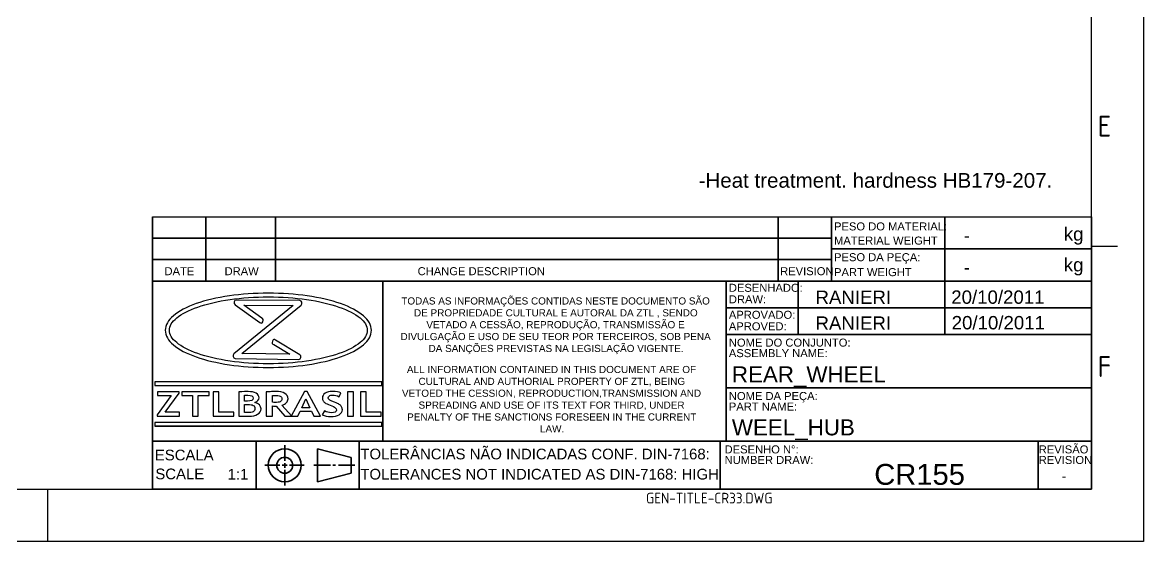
# Model space of a CAD drawing. Header units: millimetres. Extents: x 2429 to 2877, y 1091 to 1407.
# Drawn here: x 2647.7 to 2876.6, y 1091 to 1196.9 of the extents above; entities that cross this region are included whole.
import ezdxf
from ezdxf.enums import TextEntityAlignment as Align

# ---------------------------------------------------------------- set-up
doc = ezdxf.new("R2010")
doc.units = ezdxf.units.MM
doc.linetypes.add('ACAD_ISO02W100', pattern=[15, 12, -3])
doc.linetypes.add('ACAD_ISO05W100', pattern=[33, 24, -3, 0, -3, 0, -3])
doc.layers.add('AM_8', color=40, linetype='ACAD_ISO02W100', lineweight=35)
doc.layers.add('AM_BOR', color=2, linetype='ACAD_ISO05W100', lineweight=35)
doc.layers.add('Camada 1', color=7, linetype='Continuous')
doc.styles.add('ACISOTS', font='isocp.shx', dxfattribs={"height": 1})
doc.styles.get("Standard").update_dxf_attribs({"font": 'arial.ttf'})

# ---------------------------------------------------------------- blocks, each defined once
blk = doc.blocks.new('A3 ZTL')
for p, q in [((401.17, 9.78), (401.17, 280.82)), ((19.57, 9.78), (401.17, 9.78))]:
    blk.add_line(p, q)
at = {"layer": 'AM_BOR', "color": 135, "linetype": 'Continuous', "lineweight": 25}
for p, q in [((410.96, 290.61), (410.96, 0)), ((410.96, 0), (0, 0))]:
    blk.add_line(p, q, dxfattribs=at)
at = {"layer": 'AM_BOR', "color": 135, "lineweight": 25}
for p, q in [((406.07, 55.28), (401.17, 55.28)), ((205.48, 9.78), (205.48, 0))]:
    blk.add_line(p, q, dxfattribs=at)
at = {"layer": 'AM_BOR', "color": 135, "lineweight": 25, "style": 'ACISOTS'}
for s, p in [('E', (403.62, 77.79)), ('F', (403.62, 32.78))]:
    blk.add_text(s, height=3.91, dxfattribs=at).set_placement(p, align=Align.MIDDLE)

msp = doc.modelspace()

# ---------------------------------------------------------------- linework, layer by layer
at = {"linetype": 'Continuous'}
msp.add_line((2674.261, 1157.192), (2865.925, 1157.192), dxfattribs=at)
at = {"layer": 'AM_8', "color": 0, "linetype": 'Continuous'}
for p, q in [((2674.261, 1157.192), (2674.261, 1101.653)), ((2685.151, 1157.192), (2685.151, 1144.124)), ((2699.308, 1157.192), (2699.308, 1144.124)), ((2801.944, 1157.192), (2801.944, 1144.124)), ((2812.834, 1144.124), (2812.834, 1157.192)), ((2835.978, 1157.192), (2835.978, 1150.658)), ((2865.925, 1101.653), (2865.925, 1157.192)), ((2812.834, 1152.836), (2674.261, 1152.836)), ((2812.834, 1150.658), (2865.925, 1150.658)), ((2835.978, 1150.658), (2835.978, 1144.124)), ((2674.261, 1148.48), (2812.834, 1148.48)), ((2674.261, 1144.124), (2789.695, 1144.124)), ((2721.248, 1144.124), (2721.248, 1111.454)), ((2789.695, 1144.124), (2865.925, 1144.124)), ((2791.358, 1144.124), (2791.358, 1123.433)), ((2806.03, 1144.124), (2806.03, 1133.234)), ((2835.978, 1144.124), (2835.978, 1133.234)), ((2791.358, 1138.679), (2865.925, 1138.679)), ((2791.358, 1133.234), (2865.925, 1133.234)), ((2791.358, 1123.433), (2791.358, 1111.454)), ((2791.358, 1122.344), (2865.925, 1122.344)), ((2674.738, 1114.515), (2710.413, 1114.515)), ((2789.695, 1111.454), (2674.261, 1111.454)), ((2722.571, 1111.454), (2674.261, 1111.454)), ((2695.425, 1111.454), (2695.425, 1101.653)), ((2701.228, 1110.668), (2701.228, 1107.436)), ((2716.396, 1111.454), (2716.396, 1101.653)), ((2789.695, 1111.454), (2855.035, 1111.454)), ((2790.149, 1101.653), (2790.149, 1111.454)), ((2865.925, 1111.454), (2855.035, 1111.454)), ((2855.035, 1111.454), (2855.035, 1101.653)), ((2714.766, 1108.169), (2707.915, 1109.906)), ((2707.915, 1109.906), (2707.915, 1103.201)), ((2714.766, 1108.169), (2714.766, 1104.938)), ((2697.133, 1106.553), (2700.207, 1106.553)), ((2700.674, 1106.553), (2701.756, 1106.553)), ((2701.228, 1106.987), (2701.228, 1106.022)), ((2702.172, 1106.553), (2705.227, 1106.553)), ((2707.168, 1106.553), (2710.537, 1106.553)), ((2711.056, 1106.553), (2711.598, 1106.553)), ((2712.225, 1106.553), (2715.561, 1106.553)), ((2701.228, 1105.589), (2701.228, 1102.439)), ((2714.766, 1104.938), (2707.915, 1103.201)), ((2674.261, 1101.653), (2865.925, 1101.653))]:
    msp.add_line(p, q, dxfattribs=at)
for radius in [3.352, 1.616]:
    msp.add_circle((2701.228, 1106.553), radius, dxfattribs=at)
at = {"layer": 'Camada 1'}
for points, knots in [([(2697.884, 1141.648), (2700.693, 1141.648), (2703.378, 1141.451), (2705.831, 1141.095), (2705.831, 1141.095), (2708.38, 1140.725), (2710.679, 1140.182), (2712.607, 1139.509), (2712.607, 1139.509), (2714.587, 1138.819), (2716.184, 1137.985), (2717.276, 1137.052), (2717.276, 1137.052), (2718.339, 1136.143), (2718.926, 1135.138), (2718.926, 1134.076), (2718.926, 1134.076), (2718.926, 1133.014), (2718.339, 1132.009), (2717.276, 1131.1), (2717.276, 1131.1), (2716.184, 1130.167), (2714.587, 1129.333), (2712.607, 1128.642), (2712.607, 1128.642), (2710.679, 1127.969), (2708.38, 1127.426), (2705.831, 1127.056), (2705.831, 1127.056), (2703.378, 1126.7), (2700.693, 1126.503), (2697.884, 1126.503), (2697.884, 1126.503), (2695.074, 1126.503), (2692.389, 1126.7), (2689.936, 1127.056), (2689.936, 1127.056), (2687.387, 1127.426), (2685.088, 1127.969), (2683.16, 1128.642), (2683.16, 1128.642), (2681.181, 1129.333), (2679.583, 1130.167), (2678.491, 1131.1), (2678.491, 1131.1), (2677.428, 1132.009), (2676.841, 1133.014), (2676.841, 1134.076), (2676.841, 1134.076), (2676.841, 1135.138), (2677.428, 1136.143), (2678.491, 1137.052), (2678.491, 1137.052), (2679.583, 1137.985), (2681.181, 1138.819), (2683.16, 1139.509), (2683.16, 1139.509), (2685.088, 1140.182), (2687.387, 1140.725), (2689.937, 1141.095), (2689.937, 1141.095), (2692.389, 1141.451), (2695.074, 1141.648), (2697.884, 1141.648)], [0, 0, 0, 0, 0.0588235, 0.0588235, 0.0588235, 0.0588235, 0.1176471, 0.1176471, 0.1176471, 0.1176471, 0.1764706, 0.1764706, 0.1764706, 0.1764706, 0.2352941, 0.2352941, 0.2352941, 0.2352941, 0.2941176, 0.2941176, 0.2941176, 0.2941176, 0.3529412, 0.3529412, 0.3529412, 0.3529412, 0.4117647, 0.4117647, 0.4117647, 0.4117647, 0.4705882, 0.4705882, 0.4705882, 0.4705882, 0.5294118, 0.5294118, 0.5294118, 0.5294118, 0.5882353, 0.5882353, 0.5882353, 0.5882353, 0.6470588, 0.6470588, 0.6470588, 0.6470588, 0.7058824, 0.7058824, 0.7058824, 0.7058824, 0.7647059, 0.7647059, 0.7647059, 0.7647059, 0.8235294, 0.8235294, 0.8235294, 0.8235294, 0.8823529, 0.8823529, 0.8823529, 0.8823529, 1, 1, 1, 1]), ([(2697.884, 1140.901), (2695.123, 1140.901), (2692.49, 1140.709), (2690.088, 1140.361), (2690.088, 1140.361), (2687.592, 1140), (2685.346, 1139.471), (2683.467, 1138.815), (2683.467, 1138.815), (2681.639, 1138.177), (2680.165, 1137.423), (2679.162, 1136.595), (2679.162, 1136.595), (2678.209, 1135.809), (2677.683, 1134.957), (2677.683, 1134.076), (2677.683, 1134.076), (2677.683, 1133.195), (2678.209, 1132.343), (2679.162, 1131.557), (2679.162, 1131.557), (2680.165, 1130.729), (2681.639, 1129.975), (2683.467, 1129.337), (2683.467, 1129.337), (2685.346, 1128.681), (2687.592, 1128.152), (2690.088, 1127.79), (2690.088, 1127.79), (2692.49, 1127.443), (2695.123, 1127.25), (2697.884, 1127.25), (2697.884, 1127.25), (2700.644, 1127.25), (2703.278, 1127.443), (2705.679, 1127.79), (2705.679, 1127.79), (2708.175, 1128.152), (2710.421, 1128.681), (2712.3, 1129.337), (2712.3, 1129.337), (2714.129, 1129.975), (2715.602, 1130.729), (2716.606, 1131.557), (2716.606, 1131.557), (2717.558, 1132.343), (2718.084, 1133.195), (2718.084, 1134.076), (2718.084, 1134.076), (2718.084, 1134.957), (2717.558, 1135.809), (2716.606, 1136.595), (2716.606, 1136.595), (2715.602, 1137.423), (2714.129, 1138.177), (2712.3, 1138.815), (2712.3, 1138.815), (2710.421, 1139.471), (2708.175, 1140), (2705.679, 1140.361), (2705.679, 1140.361), (2703.277, 1140.709), (2700.644, 1140.901), (2697.884, 1140.901)], [0, 0, 0, 0, 0.0588235, 0.0588235, 0.0588235, 0.0588235, 0.1176471, 0.1176471, 0.1176471, 0.1176471, 0.1764706, 0.1764706, 0.1764706, 0.1764706, 0.2352941, 0.2352941, 0.2352941, 0.2352941, 0.2941176, 0.2941176, 0.2941176, 0.2941176, 0.3529412, 0.3529412, 0.3529412, 0.3529412, 0.4117647, 0.4117647, 0.4117647, 0.4117647, 0.4705882, 0.4705882, 0.4705882, 0.4705882, 0.5294118, 0.5294118, 0.5294118, 0.5294118, 0.5882353, 0.5882353, 0.5882353, 0.5882353, 0.6470588, 0.6470588, 0.6470588, 0.6470588, 0.7058824, 0.7058824, 0.7058824, 0.7058824, 0.7647059, 0.7647059, 0.7647059, 0.7647059, 0.8235294, 0.8235294, 0.8235294, 0.8235294, 0.8823529, 0.8823529, 0.8823529, 0.8823529, 1, 1, 1, 1]), ([(2696.133, 1135.688), (2696.133, 1135.688), (2691.092, 1139.301), (2691.092, 1139.301), (2691.092, 1139.301), (2690.717, 1139.57), (2690.869, 1140.252), (2691.311, 1140.249), (2691.311, 1140.249), (2691.311, 1140.249), (2704.331, 1140.144), (2704.331, 1140.144), (2704.331, 1140.144), (2704.759, 1140.141), (2704.918, 1139.496), (2704.569, 1139.212), (2704.569, 1139.212), (2704.569, 1139.212), (2692.447, 1129.337), (2692.447, 1129.337), (2692.447, 1129.337), (2692.447, 1129.337), (2702.272, 1129.179), (2702.272, 1129.179), (2702.272, 1129.179), (2702.272, 1129.179), (2698.967, 1131.169), (2698.967, 1131.169), (2698.967, 1131.169), (2698.75, 1131.3), (2698.533, 1131.431), (2698.722, 1131.885), (2698.722, 1131.885), (2698.911, 1132.339), (2699.129, 1132.208), (2699.346, 1132.078), (2699.346, 1132.078), (2699.346, 1132.078), (2704.3, 1129.093), (2704.3, 1129.093), (2704.3, 1129.093), (2704.705, 1128.849), (2704.562, 1128.122), (2704.105, 1128.129), (2704.105, 1128.129), (2704.105, 1128.129), (2691.086, 1128.339), (2691.086, 1128.339), (2691.086, 1128.339), (2690.659, 1128.345), (2690.503, 1128.987), (2690.851, 1129.271), (2690.851, 1129.271), (2690.851, 1129.271), (2702.96, 1139.135), (2702.96, 1139.135), (2702.96, 1139.135), (2702.96, 1139.135), (2692.868, 1139.217), (2692.868, 1139.217), (2692.868, 1139.217), (2692.868, 1139.217), (2696.569, 1136.564), (2696.569, 1136.564), (2696.569, 1136.564), (2696.775, 1136.417), (2696.981, 1136.269), (2696.764, 1135.831), (2696.764, 1135.831), (2696.546, 1135.393), (2696.34, 1135.54), (2696.133, 1135.688)], [0, 0, 0, 0, 0.0526316, 0.0526316, 0.0526316, 0.0526316, 0.1052632, 0.1052632, 0.1052632, 0.1052632, 0.1578947, 0.1578947, 0.1578947, 0.1578947, 0.2105263, 0.2105263, 0.2105263, 0.2105263, 0.2631579, 0.2631579, 0.2631579, 0.2631579, 0.3157895, 0.3157895, 0.3157895, 0.3157895, 0.3684211, 0.3684211, 0.3684211, 0.3684211, 0.4210526, 0.4210526, 0.4210526, 0.4210526, 0.4736842, 0.4736842, 0.4736842, 0.4736842, 0.5263158, 0.5263158, 0.5263158, 0.5263158, 0.5789474, 0.5789474, 0.5789474, 0.5789474, 0.6315789, 0.6315789, 0.6315789, 0.6315789, 0.6842105, 0.6842105, 0.6842105, 0.6842105, 0.7368421, 0.7368421, 0.7368421, 0.7368421, 0.7894737, 0.7894737, 0.7894737, 0.7894737, 0.8421053, 0.8421053, 0.8421053, 0.8421053, 0.8947368, 0.8947368, 0.8947368, 0.8947368, 1, 1, 1, 1]), ([(2674.828, 1123.581), (2674.828, 1123.581), (2720.939, 1123.581), (2720.939, 1123.581), (2720.939, 1123.581), (2720.939, 1123.581), (2721.03, 1123.581), (2721.03, 1123.581), (2721.03, 1123.581), (2721.03, 1123.581), (2721.03, 1123.491), (2721.03, 1123.491), (2721.03, 1123.491), (2721.03, 1123.491), (2721.03, 1122.891), (2721.03, 1122.891), (2721.03, 1122.891), (2721.03, 1122.891), (2721.03, 1122.8), (2721.03, 1122.8), (2721.03, 1122.8), (2721.03, 1122.8), (2720.939, 1122.8), (2720.939, 1122.8), (2720.939, 1122.8), (2720.939, 1122.8), (2674.828, 1122.8), (2674.828, 1122.8), (2674.828, 1122.8), (2674.828, 1122.8), (2674.738, 1122.8), (2674.738, 1122.8), (2674.738, 1122.8), (2674.738, 1122.8), (2674.738, 1122.891), (2674.738, 1122.891), (2674.738, 1122.891), (2674.738, 1122.891), (2674.738, 1123.491), (2674.738, 1123.491), (2674.738, 1123.491), (2674.738, 1123.491), (2674.738, 1123.581), (2674.738, 1123.581), (2674.738, 1123.581), (2674.738, 1123.581), (2674.828, 1123.581), (2674.828, 1123.581)], [0, 0, 0, 0, 0.0769231, 0.0769231, 0.0769231, 0.0769231, 0.1538462, 0.1538462, 0.1538462, 0.1538462, 0.2307692, 0.2307692, 0.2307692, 0.2307692, 0.3076923, 0.3076923, 0.3076923, 0.3076923, 0.3846154, 0.3846154, 0.3846154, 0.3846154, 0.4615385, 0.4615385, 0.4615385, 0.4615385, 0.5384615, 0.5384615, 0.5384615, 0.5384615, 0.6153846, 0.6153846, 0.6153846, 0.6153846, 0.6923077, 0.6923077, 0.6923077, 0.6923077, 0.7692308, 0.7692308, 0.7692308, 0.7692308, 0.8461538, 0.8461538, 0.8461538, 0.8461538, 1, 1, 1, 1]), ([(2675.197, 1116.564), (2675.197, 1116.564), (2675.197, 1116.849), (2675.197, 1116.849), (2675.197, 1116.849), (2675.197, 1116.849), (2678.017, 1120.75), (2678.017, 1120.75), (2678.017, 1120.75), (2678.017, 1120.75), (2675.244, 1120.75), (2675.244, 1120.75), (2675.244, 1120.75), (2675.244, 1120.75), (2675.244, 1121.534), (2675.244, 1121.534), (2675.244, 1121.534), (2675.244, 1121.534), (2679.653, 1121.534), (2679.653, 1121.534), (2679.653, 1121.534), (2679.653, 1121.534), (2679.653, 1121.249), (2679.653, 1121.249), (2679.653, 1121.249), (2679.653, 1121.249), (2676.823, 1117.348), (2676.823, 1117.348), (2676.823, 1117.348), (2676.823, 1117.348), (2679.754, 1117.348), (2679.754, 1117.348), (2679.754, 1117.348), (2679.754, 1117.348), (2679.754, 1116.564), (2679.754, 1116.564), (2679.754, 1116.564), (2679.754, 1116.564), (2675.197, 1116.564), (2675.197, 1116.564)], [0, 0, 0, 0, 0.0909091, 0.0909091, 0.0909091, 0.0909091, 0.1818182, 0.1818182, 0.1818182, 0.1818182, 0.2727273, 0.2727273, 0.2727273, 0.2727273, 0.3636364, 0.3636364, 0.3636364, 0.3636364, 0.4545455, 0.4545455, 0.4545455, 0.4545455, 0.5454545, 0.5454545, 0.5454545, 0.5454545, 0.6363636, 0.6363636, 0.6363636, 0.6363636, 0.7272727, 0.7272727, 0.7272727, 0.7272727, 0.8181818, 0.8181818, 0.8181818, 0.8181818, 1, 1, 1, 1]), ([(2683.567, 1120.75), (2683.567, 1120.75), (2683.567, 1116.564), (2683.567, 1116.564), (2683.567, 1116.564), (2683.567, 1116.564), (2682.366, 1116.564), (2682.366, 1116.564), (2682.366, 1116.564), (2682.366, 1116.564), (2682.366, 1120.75), (2682.366, 1120.75), (2682.366, 1120.75), (2682.366, 1120.75), (2680.215, 1120.75), (2680.215, 1120.75), (2680.215, 1120.75), (2680.215, 1120.75), (2680.215, 1121.534), (2680.215, 1121.534), (2680.215, 1121.534), (2680.215, 1121.534), (2685.814, 1121.534), (2685.814, 1121.534), (2685.814, 1121.534), (2685.814, 1121.534), (2685.814, 1120.75), (2685.814, 1120.75), (2685.814, 1120.75), (2685.814, 1120.75), (2683.567, 1120.75), (2683.567, 1120.75)], [0, 0, 0, 0, 0.1111111, 0.1111111, 0.1111111, 0.1111111, 0.2222222, 0.2222222, 0.2222222, 0.2222222, 0.3333333, 0.3333333, 0.3333333, 0.3333333, 0.4444444, 0.4444444, 0.4444444, 0.4444444, 0.5555556, 0.5555556, 0.5555556, 0.5555556, 0.6666667, 0.6666667, 0.6666667, 0.6666667, 0.7777778, 0.7777778, 0.7777778, 0.7777778, 1, 1, 1, 1]), ([(2686.599, 1116.564), (2686.599, 1116.564), (2686.599, 1121.534), (2686.599, 1121.534), (2686.599, 1121.534), (2686.599, 1121.534), (2687.8, 1121.534), (2687.8, 1121.534), (2687.8, 1121.534), (2687.8, 1121.534), (2687.8, 1117.348), (2687.8, 1117.348), (2687.8, 1117.348), (2687.8, 1117.348), (2690.856, 1117.348), (2690.856, 1117.348), (2690.856, 1117.348), (2690.856, 1117.348), (2690.856, 1116.564), (2690.856, 1116.564), (2690.856, 1116.564), (2690.856, 1116.564), (2686.599, 1116.564), (2686.599, 1116.564)], [0, 0, 0, 0, 0.1428571, 0.1428571, 0.1428571, 0.1428571, 0.2857143, 0.2857143, 0.2857143, 0.2857143, 0.4285714, 0.4285714, 0.4285714, 0.4285714, 0.5714286, 0.5714286, 0.5714286, 0.5714286, 0.7142857, 0.7142857, 0.7142857, 0.7142857, 1, 1, 1, 1]), ([(2693.893, 1116.564), (2693.893, 1116.564), (2691.824, 1116.564), (2691.824, 1116.564), (2691.824, 1116.564), (2691.824, 1116.564), (2691.824, 1121.53), (2691.824, 1121.53), (2691.824, 1121.53), (2692.736, 1121.561), (2693.375, 1121.578), (2693.74, 1121.578), (2693.74, 1121.578), (2694.443, 1121.578), (2694.991, 1121.467), (2695.387, 1121.246), (2695.387, 1121.246), (2695.782, 1121.026), (2695.979, 1120.711), (2695.979, 1120.303), (2695.979, 1120.303), (2695.979, 1119.909), (2695.696, 1119.598), (2695.13, 1119.369), (2695.13, 1119.369), (2695.97, 1119.154), (2696.391, 1118.711), (2696.391, 1118.039), (2696.391, 1118.039), (2696.391, 1117.587), (2696.157, 1117.228), (2695.694, 1116.962), (2695.694, 1116.962), (2695.229, 1116.697), (2694.629, 1116.564), (2693.893, 1116.564)], [0, 0, 0, 0, 0.1, 0.1, 0.1, 0.1, 0.2, 0.2, 0.2, 0.2, 0.3, 0.3, 0.3, 0.3, 0.4, 0.4, 0.4, 0.4, 0.5, 0.5, 0.5, 0.5, 0.6, 0.6, 0.6, 0.6, 0.7, 0.7, 0.7, 0.7, 0.8, 0.8, 0.8, 0.8, 1, 1, 1, 1]), ([(2693.025, 1120.825), (2693.025, 1120.825), (2693.025, 1119.634), (2693.025, 1119.634), (2693.025, 1119.634), (2693.209, 1119.625), (2693.403, 1119.621), (2693.606, 1119.621), (2693.606, 1119.621), (2694.388, 1119.621), (2694.779, 1119.836), (2694.779, 1120.268), (2694.779, 1120.268), (2694.779, 1120.65), (2694.424, 1120.841), (2693.713, 1120.841), (2693.713, 1120.841), (2693.526, 1120.841), (2693.296, 1120.835), (2693.025, 1120.825)], [0, 0, 0, 0, 0.1666667, 0.1666667, 0.1666667, 0.1666667, 0.3333333, 0.3333333, 0.3333333, 0.3333333, 0.5, 0.5, 0.5, 0.5, 0.6666667, 0.6666667, 0.6666667, 0.6666667, 1, 1, 1, 1]), ([(2701.264, 1116.564), (2701.264, 1116.564), (2699.46, 1118.616), (2699.46, 1118.616), (2699.46, 1118.616), (2699.279, 1118.618), (2699.025, 1118.626), (2698.697, 1118.64), (2698.697, 1118.64), (2698.697, 1118.64), (2698.697, 1116.564), (2698.697, 1116.564), (2698.697, 1116.564), (2698.697, 1116.564), (2697.451, 1116.564), (2697.451, 1116.564), (2697.451, 1116.564), (2697.451, 1116.564), (2697.451, 1121.534), (2697.451, 1121.534), (2697.451, 1121.534), (2697.519, 1121.534), (2697.779, 1121.542), (2698.233, 1121.559), (2698.233, 1121.559), (2698.685, 1121.576), (2699.049, 1121.585), (2699.326, 1121.585), (2699.326, 1121.585), (2701.044, 1121.585), (2701.903, 1121.096), (2701.903, 1120.119), (2701.903, 1120.119), (2701.903, 1119.825), (2701.783, 1119.557), (2701.546, 1119.315), (2701.546, 1119.315), (2701.31, 1119.073), (2701.011, 1118.903), (2700.651, 1118.803), (2700.651, 1118.803), (2700.651, 1118.803), (2702.649, 1116.564), (2702.649, 1116.564), (2702.649, 1116.564), (2702.649, 1116.564), (2701.264, 1116.564), (2701.264, 1116.564)], [0, 0, 0, 0, 0.0769231, 0.0769231, 0.0769231, 0.0769231, 0.1538462, 0.1538462, 0.1538462, 0.1538462, 0.2307692, 0.2307692, 0.2307692, 0.2307692, 0.3076923, 0.3076923, 0.3076923, 0.3076923, 0.3846154, 0.3846154, 0.3846154, 0.3846154, 0.4615385, 0.4615385, 0.4615385, 0.4615385, 0.5384615, 0.5384615, 0.5384615, 0.5384615, 0.6153846, 0.6153846, 0.6153846, 0.6153846, 0.6923077, 0.6923077, 0.6923077, 0.6923077, 0.7692308, 0.7692308, 0.7692308, 0.7692308, 0.8461538, 0.8461538, 0.8461538, 0.8461538, 1, 1, 1, 1]), ([(2698.697, 1120.767), (2698.697, 1120.767), (2698.697, 1119.387), (2698.697, 1119.387), (2698.697, 1119.387), (2698.92, 1119.373), (2699.09, 1119.366), (2699.206, 1119.366), (2699.206, 1119.366), (2699.708, 1119.366), (2700.075, 1119.418), (2700.306, 1119.522), (2700.306, 1119.522), (2700.54, 1119.626), (2700.656, 1119.828), (2700.656, 1120.129), (2700.656, 1120.129), (2700.656, 1120.373), (2700.532, 1120.545), (2700.281, 1120.641), (2700.281, 1120.641), (2700.032, 1120.738), (2699.64, 1120.787), (2699.104, 1120.787), (2699.104, 1120.787), (2698.975, 1120.787), (2698.839, 1120.781), (2698.697, 1120.767)], [0, 0, 0, 0, 0.125, 0.125, 0.125, 0.125, 0.25, 0.25, 0.25, 0.25, 0.375, 0.375, 0.375, 0.375, 0.5, 0.5, 0.5, 0.5, 0.625, 0.625, 0.625, 0.625, 0.75, 0.75, 0.75, 0.75, 1, 1, 1, 1]), ([(2707.174, 1116.564), (2707.174, 1116.564), (2706.68, 1117.571), (2706.68, 1117.571), (2706.68, 1117.571), (2706.68, 1117.571), (2704.362, 1117.571), (2704.362, 1117.571), (2704.362, 1117.571), (2704.362, 1117.571), (2703.891, 1116.564), (2703.891, 1116.564), (2703.891, 1116.564), (2703.891, 1116.564), (2702.558, 1116.564), (2702.558, 1116.564), (2702.558, 1116.564), (2702.558, 1116.564), (2705.254, 1121.602), (2705.254, 1121.602), (2705.254, 1121.602), (2705.254, 1121.602), (2705.781, 1121.602), (2705.781, 1121.602), (2705.781, 1121.602), (2705.781, 1121.602), (2708.499, 1116.564), (2708.499, 1116.564), (2708.499, 1116.564), (2708.499, 1116.564), (2707.174, 1116.564), (2707.174, 1116.564)], [0, 0, 0, 0, 0.1111111, 0.1111111, 0.1111111, 0.1111111, 0.2222222, 0.2222222, 0.2222222, 0.2222222, 0.3333333, 0.3333333, 0.3333333, 0.3333333, 0.4444444, 0.4444444, 0.4444444, 0.4444444, 0.5555556, 0.5555556, 0.5555556, 0.5555556, 0.6666667, 0.6666667, 0.6666667, 0.6666667, 0.7777778, 0.7777778, 0.7777778, 0.7777778, 1, 1, 1, 1]), ([(2705.517, 1120.082), (2705.517, 1120.082), (2704.704, 1118.246), (2704.704, 1118.246), (2704.704, 1118.246), (2704.704, 1118.246), (2706.329, 1118.246), (2706.329, 1118.246), (2706.329, 1118.246), (2706.329, 1118.246), (2705.517, 1120.082), (2705.517, 1120.082)], [0, 0, 0, 0, 0.25, 0.25, 0.25, 0.25, 0.5, 0.5, 0.5, 0.5, 1, 1, 1, 1]), ([(2708.891, 1116.838), (2708.891, 1116.838), (2709.336, 1117.629), (2709.336, 1117.629), (2709.336, 1117.629), (2709.808, 1117.385), (2710.275, 1117.263), (2710.733, 1117.263), (2710.733, 1117.263), (2711.439, 1117.263), (2711.791, 1117.444), (2711.791, 1117.805), (2711.791, 1117.805), (2711.791, 1117.975), (2711.707, 1118.136), (2711.542, 1118.29), (2711.542, 1118.29), (2711.376, 1118.444), (2711.033, 1118.617), (2710.514, 1118.808), (2710.514, 1118.808), (2709.996, 1118.999), (2709.646, 1119.156), (2709.466, 1119.279), (2709.466, 1119.279), (2709.287, 1119.403), (2709.148, 1119.549), (2709.05, 1119.719), (2709.05, 1119.719), (2708.954, 1119.888), (2708.905, 1120.076), (2708.905, 1120.282), (2708.905, 1120.282), (2708.905, 1120.666), (2709.098, 1120.985), (2709.48, 1121.238), (2709.48, 1121.238), (2709.863, 1121.492), (2710.355, 1121.618), (2710.955, 1121.618), (2710.955, 1121.618), (2711.737, 1121.618), (2712.311, 1121.51), (2712.678, 1121.296), (2712.678, 1121.296), (2712.678, 1121.296), (2712.312, 1120.537), (2712.312, 1120.537), (2712.312, 1120.537), (2711.891, 1120.758), (2711.445, 1120.869), (2710.979, 1120.869), (2710.979, 1120.869), (2710.702, 1120.869), (2710.487, 1120.815), (2710.335, 1120.708), (2710.335, 1120.708), (2710.182, 1120.6), (2710.106, 1120.46), (2710.106, 1120.289), (2710.106, 1120.289), (2710.106, 1120.004), (2710.535, 1119.708), (2711.393, 1119.4), (2711.393, 1119.4), (2711.846, 1119.237), (2712.172, 1119.087), (2712.372, 1118.95), (2712.372, 1118.95), (2712.572, 1118.814), (2712.725, 1118.654), (2712.829, 1118.472), (2712.829, 1118.472), (2712.935, 1118.29), (2712.987, 1118.087), (2712.987, 1117.863), (2712.987, 1117.863), (2712.987, 1117.46), (2712.771, 1117.129), (2712.337, 1116.869), (2712.337, 1116.869), (2711.906, 1116.609), (2711.326, 1116.479), (2710.599, 1116.479), (2710.599, 1116.479), (2709.969, 1116.479), (2709.4, 1116.598), (2708.891, 1116.838)], [0, 0, 0, 0, 0.0434783, 0.0434783, 0.0434783, 0.0434783, 0.0869565, 0.0869565, 0.0869565, 0.0869565, 0.1304348, 0.1304348, 0.1304348, 0.1304348, 0.173913, 0.173913, 0.173913, 0.173913, 0.2173913, 0.2173913, 0.2173913, 0.2173913, 0.2608696, 0.2608696, 0.2608696, 0.2608696, 0.3043478, 0.3043478, 0.3043478, 0.3043478, 0.3478261, 0.3478261, 0.3478261, 0.3478261, 0.3913043, 0.3913043, 0.3913043, 0.3913043, 0.4347826, 0.4347826, 0.4347826, 0.4347826, 0.4782609, 0.4782609, 0.4782609, 0.4782609, 0.5217391, 0.5217391, 0.5217391, 0.5217391, 0.5652174, 0.5652174, 0.5652174, 0.5652174, 0.6086957, 0.6086957, 0.6086957, 0.6086957, 0.6521739, 0.6521739, 0.6521739, 0.6521739, 0.6956522, 0.6956522, 0.6956522, 0.6956522, 0.7391304, 0.7391304, 0.7391304, 0.7391304, 0.7826087, 0.7826087, 0.7826087, 0.7826087, 0.826087, 0.826087, 0.826087, 0.826087, 0.8695652, 0.8695652, 0.8695652, 0.8695652, 0.9130435, 0.9130435, 0.9130435, 0.9130435, 1, 1, 1, 1]), ([(2714.071, 1116.564), (2714.071, 1116.564), (2714.071, 1121.534), (2714.071, 1121.534), (2714.071, 1121.534), (2714.071, 1121.534), (2715.271, 1121.534), (2715.271, 1121.534), (2715.271, 1121.534), (2715.271, 1121.534), (2715.271, 1116.564), (2715.271, 1116.564), (2715.271, 1116.564), (2715.271, 1116.564), (2714.071, 1116.564), (2714.071, 1116.564)], [0, 0, 0, 0, 0.2, 0.2, 0.2, 0.2, 0.4, 0.4, 0.4, 0.4, 0.6, 0.6, 0.6, 0.6, 1, 1, 1, 1]), ([(2716.679, 1116.564), (2716.679, 1116.564), (2716.679, 1121.534), (2716.679, 1121.534), (2716.679, 1121.534), (2716.679, 1121.534), (2717.879, 1121.534), (2717.879, 1121.534), (2717.879, 1121.534), (2717.879, 1121.534), (2717.879, 1117.348), (2717.879, 1117.348), (2717.879, 1117.348), (2717.879, 1117.348), (2720.936, 1117.348), (2720.936, 1117.348), (2720.936, 1117.348), (2720.936, 1117.348), (2720.936, 1116.564), (2720.936, 1116.564), (2720.936, 1116.564), (2720.936, 1116.564), (2716.679, 1116.564), (2716.679, 1116.564)], [0, 0, 0, 0, 0.1428571, 0.1428571, 0.1428571, 0.1428571, 0.2857143, 0.2857143, 0.2857143, 0.2857143, 0.4285714, 0.4285714, 0.4285714, 0.4285714, 0.5714286, 0.5714286, 0.5714286, 0.5714286, 0.7142857, 0.7142857, 0.7142857, 0.7142857, 1, 1, 1, 1]), ([(2693.025, 1118.946), (2693.025, 1118.946), (2693.025, 1117.304), (2693.025, 1117.304), (2693.025, 1117.304), (2693.268, 1117.288), (2693.464, 1117.279), (2693.616, 1117.279), (2693.616, 1117.279), (2694.151, 1117.279), (2694.541, 1117.347), (2694.782, 1117.48), (2694.782, 1117.48), (2695.023, 1117.613), (2695.144, 1117.835), (2695.144, 1118.144), (2695.144, 1118.144), (2695.144, 1118.427), (2695.032, 1118.633), (2694.807, 1118.762), (2694.807, 1118.762), (2694.582, 1118.891), (2694.189, 1118.955), (2693.63, 1118.955), (2693.63, 1118.955), (2693.513, 1118.955), (2693.312, 1118.953), (2693.025, 1118.946)], [0, 0, 0, 0, 0.125, 0.125, 0.125, 0.125, 0.25, 0.25, 0.25, 0.25, 0.375, 0.375, 0.375, 0.375, 0.5, 0.5, 0.5, 0.5, 0.625, 0.625, 0.625, 0.625, 0.75, 0.75, 0.75, 0.75, 1, 1, 1, 1]), ([(2674.828, 1115.296), (2674.828, 1115.296), (2720.939, 1115.296), (2720.939, 1115.296), (2720.939, 1115.296), (2720.939, 1115.296), (2721.03, 1115.296), (2721.03, 1115.296), (2721.03, 1115.296), (2721.03, 1115.296), (2721.03, 1115.206), (2721.03, 1115.206), (2721.03, 1115.206), (2721.03, 1115.206), (2721.03, 1114.606), (2721.03, 1114.606), (2721.03, 1114.606), (2721.03, 1114.606), (2721.03, 1114.515), (2721.03, 1114.515), (2721.03, 1114.515), (2721.03, 1114.515), (2720.939, 1114.515), (2720.939, 1114.515), (2720.939, 1114.515), (2720.939, 1114.515), (2674.828, 1114.515), (2674.828, 1114.515), (2674.828, 1114.515), (2674.828, 1114.515), (2674.738, 1114.515), (2674.738, 1114.515), (2674.738, 1114.515), (2674.738, 1114.515), (2674.738, 1114.606), (2674.738, 1114.606), (2674.738, 1114.606), (2674.738, 1114.606), (2674.738, 1115.206), (2674.738, 1115.206), (2674.738, 1115.206), (2674.738, 1115.206), (2674.738, 1115.296), (2674.738, 1115.296), (2674.738, 1115.296), (2674.738, 1115.296), (2674.828, 1115.296), (2674.828, 1115.296)], [0, 0, 0, 0, 0.0769231, 0.0769231, 0.0769231, 0.0769231, 0.1538462, 0.1538462, 0.1538462, 0.1538462, 0.2307692, 0.2307692, 0.2307692, 0.2307692, 0.3076923, 0.3076923, 0.3076923, 0.3076923, 0.3846154, 0.3846154, 0.3846154, 0.3846154, 0.4615385, 0.4615385, 0.4615385, 0.4615385, 0.5384615, 0.5384615, 0.5384615, 0.5384615, 0.6153846, 0.6153846, 0.6153846, 0.6153846, 0.6923077, 0.6923077, 0.6923077, 0.6923077, 0.7692308, 0.7692308, 0.7692308, 0.7692308, 0.8461538, 0.8461538, 0.8461538, 0.8461538, 1, 1, 1, 1])]:
    msp.add_open_spline(points, degree=3, knots=knots, dxfattribs=at)

# ---------------------------------------------------------------- block references
at = {"linetype": 'ByBlock', "lineweight": 0, "xscale": 1.089, "yscale": 1.089, "zscale": 1.089}
msp.add_blockref('A3 ZTL', (2429.046, 1090.997), dxfattribs=at)

# ---------------------------------------------------------------- texts
at = {"insert": (2785.732, 1166.146), "char_height": 3, "width": 73.62749, "attachment_point": 1}
msp.add_mtext('-Heat treatment. hardness HB179-207.', dxfattribs=at)
at = {"color": 0, "linetype": 'Continuous', "char_height": 1.452, "attachment_point": 1}
for s, insert in [('\\pi0.40137;TODAS AS INFORMAÇÕES CONTIDAS NESTE DOCUMENTO SÃO \\P\\pi2.9889;DE PROPRIEDADE CULTURAL E AUTORAL DA ZTL , SENDO \\P\\pi5.5165;VETADO A CESSÃO, REPRODUÇÃO, TRANSMISSÃO E \\P\\pi0.23646;DIVULGAÇÃO E USO DE SEU TEOR POR TERCEIROS, SOB PENA \\P\\pi5.9598;DA SANÇÕES PREVISTAS NA LEGISLAÇÃO VIGENTE.', (2724.624, 1140.788)), ('\\pi2.3521;ALL INFORMATION CONTAINED IN THIS DOCUMENT ARE OF \\P\\pi4.7272;CULTURAL AND AUTHORIAL PROPERTY OF ZTL, BEING  \\P\\pi1.3482;VETOED THE CESSION, REPRODUCTION,TRANSMISSION AND \\P\\pi4.7301;SPREADING AND USE OF ITS TEXT FOR THIRD, UNDER \\P\\pi2.4026;PENALTY OF THE SANCTIONS FORESEEN IN THE CURRENT \\P\\pi29.515;LAW.', (2723.816, 1126.812))]:
    msp.add_mtext_dynamic_manual_height_columns(s, width=63.66463, gutter_width=12.5, heights=[0], dxfattribs=dict(at, insert=insert))
at = {"layer": 'AM_8', "color": 0, "linetype": 'Continuous'}
for s, height, p in [('PESO DO MATERIAL:', 1.6335, (2813.382, 1154.445)), ('kg', 2.7225, (2860.298, 1152.357)), ('MATERIAL WEIGHT', 1.6335, (2813.382, 1151.552)), ('PESO DA PEÇA:', 1.6335, (2813.382, 1148.167)), ('DATE', 1.6335, (2676.673, 1145.31)), ('DRAW', 1.6335, (2688.945, 1145.31)), ('CHANGE DESCRIPTION', 1.6335, (2728.36, 1145.31)), ('REVISION', 1.6335, (2802.375, 1145.31)), ('kg', 2.7225, (2860.298, 1146.076)), ('PART WEIGHT', 1.6335, (2813.382, 1145.119)), ('DESENHADO:', 1.6335, (2791.906, 1141.925)), ('DRAW:', 1.6335, (2791.906, 1139.575)), ('APROVADO:', 1.6335, (2791.906, 1136.423)), ('APROVED:', 1.6335, (2791.906, 1134.074)), ('NOME DO CONJUNTO:', 1.6335, (2791.906, 1130.75)), ('ASSEMBLY NAME:', 1.6335, (2791.906, 1128.599)), ('NOME DA PEÇA:', 1.6335, (2791.906, 1119.86)), ('PART NAME:', 1.6335, (2791.906, 1117.709)), ('TOLERÂNCIAS NÃO INDICADAS CONF. DIN-7168:', 2.178, (2716.667, 1107.756)), ('DESENHO N%%d:', 1.6335, (2791.037, 1108.97)), ('REVISÃO', 1.6335, (2855.172, 1108.97)), ('ESCALA', 2.178, (2674.705, 1107.553)), ('NUMBER DRAW:', 1.6335, (2791.037, 1106.819)), ('REVISION', 1.6335, (2855.172, 1106.819)), ('SCALE', 2.178, (2674.807, 1103.704)), ('1:1', 2.178, (2689.573, 1103.645)), ('TOLERANCES NOT INDICATED AS DIN-7168: HIGH', 2.178, (2716.667, 1103.645))]:
    msp.add_text(s, height=height, dxfattribs=at).set_placement(p)
for p in [(2839.856, 1153.409), (2839.856, 1146.93)]:
    msp.add_attdef('-', text='', height=2.723, dxfattribs=at).set_placement(p, align=Align.MIDDLE_LEFT)
for tag, p, height in [('20/10/2011', (2837.316, 1139.478), 2.723), ('RANIERI', (2809.601, 1139.446), 2.723), ('RANIERI', (2809.599, 1134.178), 2.723), ('20/10/2011', (2837.404, 1134.268), 2.723), ('REAR_WHEEL', (2792.521, 1123.459), 3.267), ('WEEL_HUB', (2792.521, 1112.652), 3.267), ('CR155', (2821.59, 1102.564), 4.259)]:
    msp.add_attdef(tag, p, '', height=height, dxfattribs=at)
msp.add_attdef('-', text='', height=2.13, dxfattribs=at).set_placement((2860.326, 1104.363), align=Align.MIDDLE_CENTER)
at = {"layer": 'AM_8', "color": 0, "linetype": 'Continuous', "style": 'ACISOTS'}
msp.add_attdef('GEN-TITLE-CR33.DWG', (2774.997, 1098.763), '', height=2.178, dxfattribs=at)

doc.saveas('drawing.dxf')
